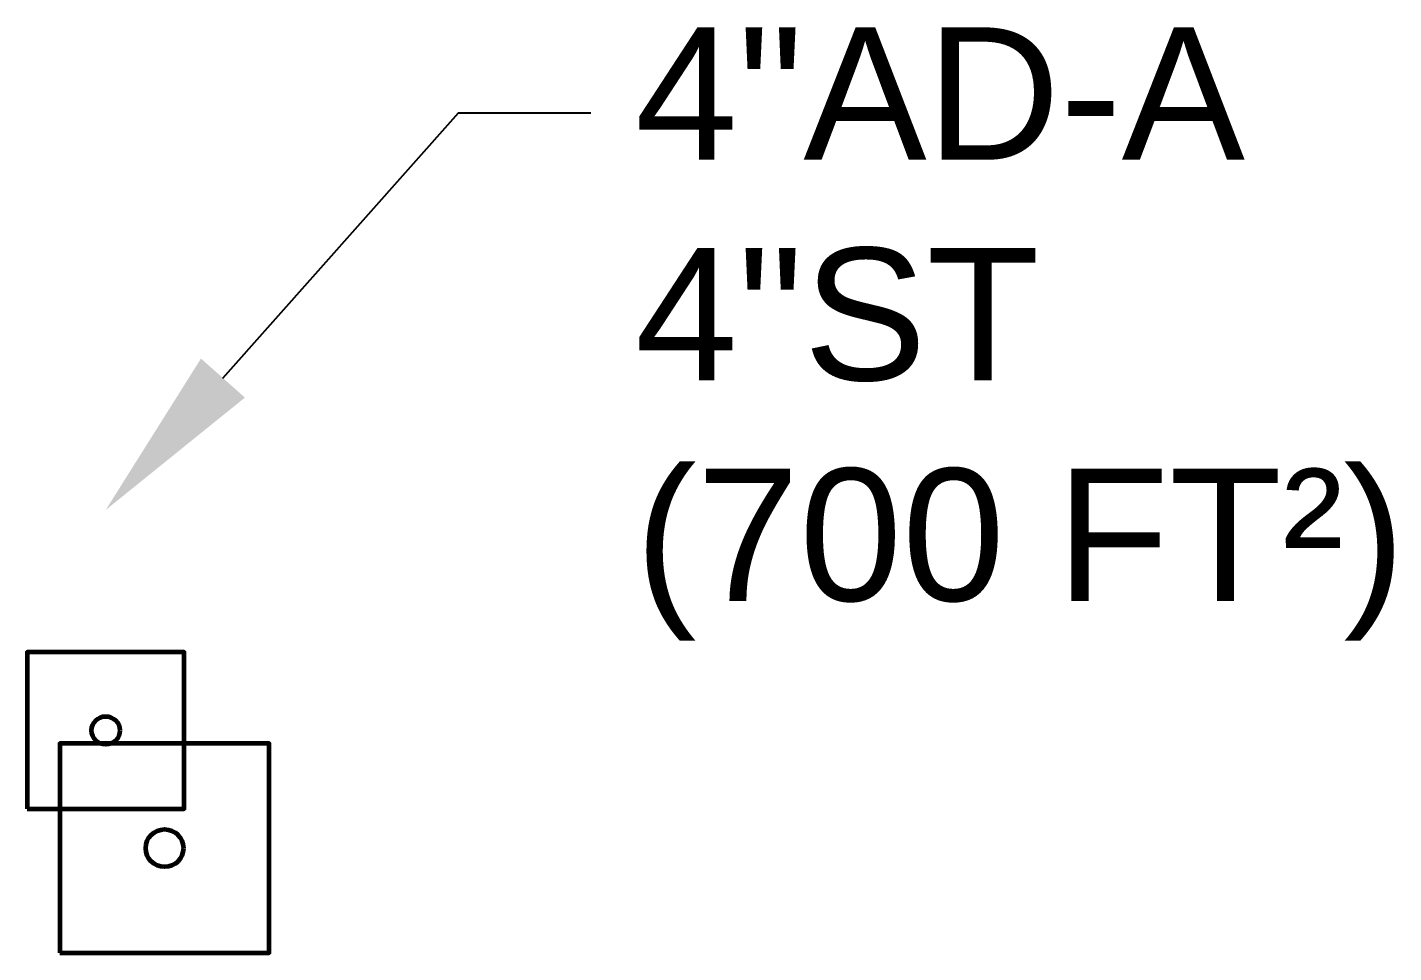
# Model space of a CAD drawing. Extents: x -3637 to 1666, y -2593 to 1817.
# Drawn here: x -2742.3 to -2649.4, y 1435.6 to 1498.6 of the extents above; entities that cross this region are included whole.
import ezdxf

# ---------------------------------------------------------------- set-up
doc = ezdxf.new("R2010")
doc.units = 0
doc.header["$LTSCALE"] = 36
doc.header["$MEASUREMENT"] = 0
doc.layers.add('G-ANNO-TEXT', color=70, linetype='Continuous')
for name, color, linetype, lineweight in [('P-STRM-N', 2, 'Continuous', 60), ('P-STRM-N @ 128', 2, 'Continuous', 60), ('P-STRM-N @ 96', 2, 'Continuous', 60)]:
    doc.layers.add(name, color=color, linetype=linetype, lineweight=lineweight)
doc.styles.add('Arial', font='arial.ttf')

# ---------------------------------------------------------------- blocks, each defined once
blk = doc.blocks.new('*U17')
at = {"linetype": 'Continuous'}
blk.add_lwpolyline([(-0.05556, -0.05556), (0.05556, -0.05556), (0.05556, 0.05556), (-0.05556, 0.05556)], close=True, dxfattribs=at)
at = {"color": 7, "linetype": 'Continuous'}
blk.add_circle((0, 0), 0.01, dxfattribs=at)
blk = doc.blocks.new('*U1147')
at = {"layer": 'P-STRM-N @ 128', "xscale": 128, "yscale": 128, "zscale": 128}
blk.add_blockref('*U17', (-2733, 1442.743), dxfattribs=at)
at = {"layer": 'P-STRM-N @ 96', "xscale": 96, "yscale": 96, "zscale": 96}
blk.add_blockref('*U17', (-2737, 1450.743), dxfattribs=at)

msp = doc.modelspace()

# ---------------------------------------------------------------- linework, layer by layer
at = {"layer": 'G-ANNO-TEXT'}
msp.add_lwpolyline([(-2729.028, 1474.712), (-2713, 1492.743), (-2704, 1492.743)], dxfattribs=at)
msp.add_solid([(-2727.533, 1473.383), (-2737, 1465.743), (-2730.522, 1476.04)], dxfattribs=at)

# ---------------------------------------------------------------- block references
at = {"layer": 'P-STRM-N'}
msp.add_blockref('*U1147', (0, 0), dxfattribs=at)

# ---------------------------------------------------------------- texts
at = {"layer": 'G-ANNO-TEXT', "insert": (-2701, 1498.566), "char_height": 9, "attachment_point": 1, "style": 'Arial'}
msp.add_mtext('4"AD-A\\P4"ST\\P(700 FT²)', dxfattribs=at)

doc.saveas('drawing.dxf')
